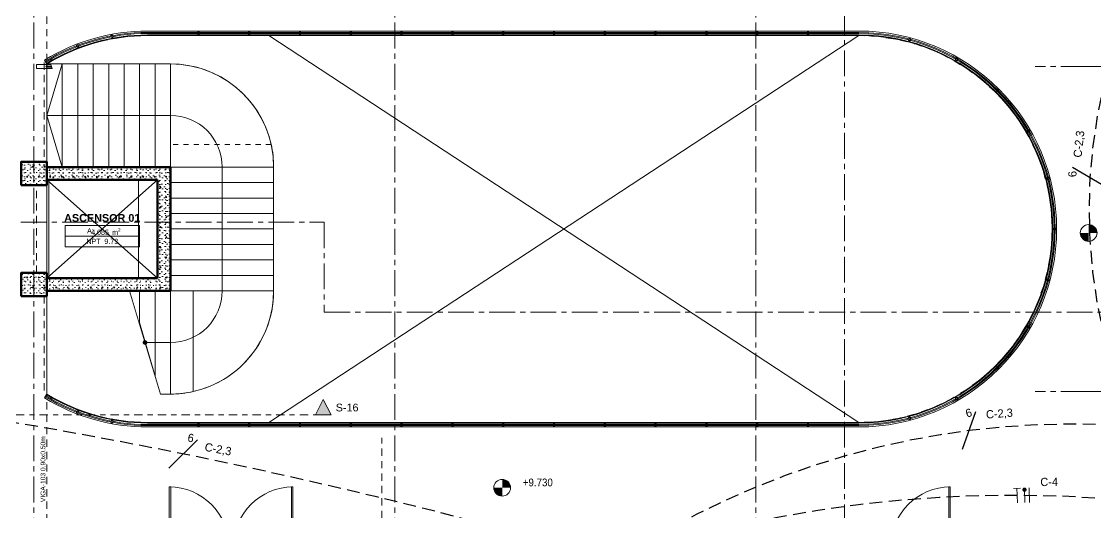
# Model space of a CAD drawing. Header units: inches. Extents: x -19 to 5698, y -728 to 92.
# Drawn here: x 208.08 to 228.91, y 18.05 to 27.57 of the extents above; entities that cross this region are included whole.
import ezdxf

# ---------------------------------------------------------------- set-up
doc = ezdxf.new("R2010")
doc.units = ezdxf.units.IN
doc.header["$MEASUREMENT"] = 0
doc.set_wipeout_variables(frame=1)
for name, pattern in [('CONTINUA', [0]), ('HIDDEN', [0.375, 0.25, -0.125]), ('Hidden Line', [0.195611, 0.141111, -0.0545]), ('Línea Oculta', [0.195611, 0.141111, -0.0545]), ('Punto & Raya', [0.65, 0.5, -0.075, 0, -0.075]), ('Punto & Rayas', [0.335139, 0.15875, -0.088194, 0, -0.088194]), ('Raya Pequeña', [0.141111, 0.070556, -0.070556]), ('Rayas', [0.282222, 0.141111, -0.141111]), ('RAYITAS', [0.375, 0.25, -0.125]), ('Wipeout_Contour', [1, 0, -1])]:
    doc.linetypes.add(name, pattern=pattern)
doc.layers.get('0').update_dxf_attribs({"color": 61})
for name, color, linetype, lineweight in [('00 conduct tomacorr', 120, 'HIDDEN', 30), ('00 IE CKTO ILUMINACION', 3, 'Continuous', 50), ('T-TECHO-E', 150, 'Continuous', 20), ('TOMACORRIENTE', 22, 'RAYITAS', 9)]:
    doc.layers.add(name, color=color, linetype=linetype, lineweight=lineweight)
for name, color, linetype in [('02 _ ARQ _ ALB _ Ejes Generales', 251, 'Continuous'), ('02 _ ARQ _ ALB _ Muros Interiores', 7, 'Continuous'), ('02 _ ARQ _ ZON _ Espacio.3D', 7, 'Continuous'), ('08 _ STR _ EXT _ 06 Columnas', 7, 'Continuous'), ('08 _ STR _ EXT _ 07 Losa Aligerada', 7, 'Continuous'), ('08 _ STR _ EXT _ 09 Vigas', 251, 'Continuous'), ('08 _ STR _ EXT _ 11 Escaleras', 7, 'Continuous'), ('08 _ STR _ EXT _ 12 Ascensor', 7, 'Continuous'), ('Dibujo 2D - General', 7, 'Continuous'), ('IE-ALUM', 4, 'Continuous'), ('Interior - CIELO RASSO', 7, 'Continuous'), ('Interior - Escaleras & Barandillas', 7, 'Continuous'), ('Interior - Mobiliario', 7, 'Continuous'), ('Marcador - Secciones', 7, 'Continuous'), ('Notas - Etiquetas', 7, 'Continuous')]:
    doc.layers.add(name, color=color, linetype=linetype)
doc.styles.add('Estilo_Generado_3', font='arial.ttf')
doc.styles.add('Estilo_Generado_4', font='swisse.ttf')
doc.styles.add('Estilo_Generado_8', font='arialbd.ttf')
doc.styles.add('Estilo_Generado_9', font='ARIALN.TTF')
pattern_1 = [(0, (185.00004, 1e-08), (0, 0.3897114), [0.024375, -0.200625]), (0, (185.11254, 0.19486), (0, 0.3897114), [0.024375, -0.200625]), (60, (185.00004, 1e-08), (-0.3375, 0.1948557), [0.024375, -0.200625]), (60, (185.22504, 1e-08), (-0.3375, 0.1948557), [0.024375, -0.200625]), (120, (185.0244, 1e-08), (0.3375, 0.1948557), [0.024375, -0.200625]), (120, (185.2494, 1e-08), (0.3375, 0.1948557), [0.024375, -0.200625]), (0, (185.00004, 0.0375), (0, 0.075), [0, -0.075, 0, -0.1125]), (45, (185.03754, 0.0375), (-0.05303301, 0.05303301), [0, -0.05625, 0, -0.09375])]

# ---------------------------------------------------------------- blocks, each defined once
blk = doc.blocks.new('a')
at = {"layer": 'TOMACORRIENTE', "ltscale": 0.05}
h = blk.add_hatch(color=4, dxfattribs=at)
edge = h.paths.add_edge_path()
edge.add_arc((0, 0.075), 0.0211, 0, 360)
at = {"layer": 'TOMACORRIENTE', "color": 4}
for p, q in [((-0.146, 0.096), (-0.051, 0.096)), ((-0.099, 0.096), (-0.099, -0.097)), ((0, 0.096), (0, -0.096)), ((0.062, -0.096), (0.062, 0.096))]:
    blk.add_line(p, q, dxfattribs=at)
blk.add_circle((0, 0.075), 0.0211, dxfattribs=at)
blk = doc.blocks.new('CABLE 3FACE')
at = {"layer": 'T-TECHO-E', "rotation": 59.94170052614085}
blk.add_blockref('a', (0, 0), dxfattribs=at)

msp = doc.modelspace()

# ---------------------------------------------------------------- hatches: boundary and pattern name
at = {"linetype": 'Continuous', "lineweight": 13}
for points in [[(228.778, 23.473), (228.9405, 23.473), (228.9281, 23.5352), (228.8929, 23.5879), (228.8402, 23.6231), (228.778, 23.6355)], [(228.778, 23.473), (228.6155, 23.473), (228.6279, 23.4108), (228.6631, 23.3581), (228.7158, 23.3229), (228.778, 23.3105)], [(217.4026, 18.5342), (217.5651, 18.5342), (217.5528, 18.5963), (217.5175, 18.6491), (217.4648, 18.6843), (217.4026, 18.6967)], [(217.4026, 18.5342), (217.2401, 18.5342), (217.2525, 18.472), (217.2877, 18.4193), (217.3404, 18.384), (217.4026, 18.3717)]]:
    msp.add_hatch(color=7, dxfattribs=at).paths.add_polyline_path(points)
at = {"layer": '08 _ STR _ EXT _ 06 Columnas', "linetype": 'Continuous', "lineweight": 9}
h = msp.add_hatch(dxfattribs=at)
h.set_pattern_fill('HORMIGÓN_EN_MASA_0002', style=0, pattern_type=2)
h.set_pattern_definition(pattern_1)
h.paths.add_polyline_path([(208.07, 22.25), (208.57, 22.25), (208.57, 22.7), (208.07, 22.7)])
at = {"layer": 'Marcador - Secciones', "linetype": 'Continuous', "lineweight": 20}
msp.add_hatch(color=152, dxfattribs=at).paths.add_polyline_path([(214.0833, 19.9456), (213.9333, 20.2456), (213.7833, 19.9456)])

# ---------------------------------------------------------------- linework, layer by layer
at = {"color": 7, "linetype": 'Continuous', "lineweight": 13}
for centre in [(228.778, 23.473), (217.4026, 18.5342)]:
    msp.add_circle(centre, 0.1625, dxfattribs=at)
at = {"layer": '00 conduct tomacorr'}
for centre, radius, start, end in [((239.2265, 23.9151, -0.0002), 10.4427, 149.36665, 203.65809), ((190.7661, -81.8041), 103.0428, 74.311515, 82.657289), ((228.4775, 3.6547, 0.0001), 16.1135, 85.7865, 121.45731), ((227.3117, -6.1009, -0.0006), 24.4885, 76.64059, 106.32724)]:
    msp.add_arc(centre, radius, start, end, dxfattribs=at)
at = {"layer": '02 _ ARQ _ ALB _ Ejes Generales', "color": 251, "linetype": 'Punto & Raya', "lineweight": 13, "true_color": 0x636466}
for p, q in [((208.32, 3.05), (208.32, 44.9)), ((215.32, 3.05), (215.32, 44.9)), ((222.32, 3.05), (222.32, 44.9)), ((228.7385, 26.7), (227.7385, 26.7)), ((228.7385, 26.7), (234.7385, 26.7)), ((228.7385, 20.4), (227.7385, 20.4)), ((228.7385, 20.4), (234.7385, 20.4))]:
    msp.add_line(p, q, dxfattribs=at)
at = {"layer": '02 _ ARQ _ ALB _ Muros Interiores', "color": 165, "linetype": 'Continuous', "lineweight": 15}
for p, q in [((210.945, 18.55), (210.945, 17.4)), ((210.975, 18.55), (210.945, 18.55)), ((210.975, 17.4), (210.975, 18.55)), ((213.315, 17.4), (213.315, 18.55)), ((213.315, 18.55), (213.345, 18.55)), ((213.345, 18.55), (213.345, 17.4)), ((226.0648, 17.4), (226.0648, 18.55)), ((226.0648, 18.55), (226.0948, 18.55)), ((226.0948, 18.55), (226.0948, 17.4))]:
    msp.add_line(p, q, dxfattribs=at)
for centre, start, end in [((210.945, 17.4), 0, 90), ((213.345, 17.4), 90, 180), ((226.0948, 17.4), 90, 180)]:
    msp.add_arc(centre, 1.15, start, end, dxfattribs=at)
at = {"layer": '02 _ ARQ _ ZON _ Espacio.3D', "color": 251, "linetype": 'Continuous', "lineweight": 13}
for p, q in [((210.3671, 23.6174), (208.923, 23.6174)), ((208.923, 23.6174), (208.923, 23.2057)), ((208.923, 23.6174), (210.3671, 23.6174)), ((208.923, 23.4116), (208.923, 23.6174)), ((210.3671, 23.2057), (210.3671, 23.6174)), ((210.3671, 23.6174), (210.3671, 23.4116)), ((210.3671, 23.4116), (208.923, 23.4116)), ((208.923, 23.4116), (210.3671, 23.4116)), ((208.923, 23.2057), (208.923, 23.4116)), ((210.3671, 23.4116), (210.3671, 23.2057)), ((208.923, 23.2057), (210.3671, 23.2057)), ((210.3671, 23.2057), (208.923, 23.2057))]:
    msp.add_line(p, q, dxfattribs=at)
at = {"layer": '02 _ ARQ _ ZON _ Espacio.3D', "color": 254, "linetype": 'Continuous', "lineweight": 0, "flags": 128}
msp.add_lwpolyline([(208.07, 22.25), (208.07, 22.7), (208.57, 22.7), (208.57, 24.4), (208.07, 24.4), (208.07, 24.85), (208.57, 24.85), (208.57, 26.75, -0.1379756), (210.5252, 27.3), (224.32, 27.3, -1), (224.32, 19.8), (210.5252, 19.8, -0.1379805), (208.57, 20.35), (208.57, 22.25)], format="xyb", close=True, dxfattribs=at)
at = {"layer": '02 _ ARQ _ ZON _ Espacio.3D', "color": 255, "linetype": 'Continuous', "lineweight": 0, "flags": 128}
msp.add_lwpolyline([(208.57, 22.6), (210.72, 22.6), (210.72, 24.5), (208.57, 24.5)], close=True, dxfattribs=at)
at = {"layer": '08 _ STR _ EXT _ 06 Columnas', "color": 7, "linetype": 'Continuous', "lineweight": 80, "flags": 128}
msp.add_lwpolyline([(208.07, 22.25), (208.57, 22.25), (208.57, 22.7), (208.07, 22.7)], close=True, dxfattribs=at)
at = {"layer": '08 _ STR _ EXT _ 09 Vigas', "color": 251, "linetype": 'Hidden Line', "lineweight": 13, "true_color": 0x636466}
for p, q in [((208.37, 22.7), (208.37, 24.4)), ((208.57, 24.4), (208.37, 24.4)), ((208.57, 22.7), (208.57, 24.4)), ((208.57, 22.7), (208.37, 22.7))]:
    msp.add_line(p, q, dxfattribs=at)
at = {"layer": '08 _ STR _ EXT _ 11 Escaleras', "color": 161, "linetype": 'Continuous', "lineweight": 13}
for p, q in [((210.97, 26.75), (210.97, 25.1913)), ((210.97, 22.35), (210.1744, 22.35)), ((210.97, 20.3496), (210.97, 22.35)), ((211.4114, 22.35), (210.97, 22.35)), ((211.4114, 20.3989), (211.4114, 22.35)), ((210.7744, 20.35), (210.9281, 20.35))]:
    msp.add_line(p, q, dxfattribs=at)
at = {"layer": '08 _ STR _ EXT _ 11 Escaleras', "color": 161, "linetype": 'Raya Pequeña', "lineweight": 13}
msp.add_line((212.9207, 25.1913), (210.97, 25.1913), dxfattribs=at)
at = {"layer": '08 _ STR _ EXT _ 11 Escaleras', "color": 167, "linetype": 'Continuous', "lineweight": 18}
msp.add_line((210.7744, 20.35), (210.9281, 20.35), dxfattribs=at)
at = {"layer": '08 _ STR _ EXT _ 11 Escaleras', "color": 161, "linetype": 'Continuous', "lineweight": 13}
for centre, start, end in [((210.97, 24.75), 12.74835, 90), ((210.97, 22.3496), 282.74835, 0.01258), ((210.97, 22.3496), 268.79943, 270), ((210.97, 22.3496), 270, 282.74835)]:
    msp.add_arc(centre, 2, start, end, dxfattribs=at)
at = {"layer": '08 _ STR _ EXT _ 11 Escaleras', "color": 167, "linetype": 'Continuous', "lineweight": 18}
msp.add_arc((210.97, 22.3496), 2, 268.79943, 270, dxfattribs=at)
at = {"layer": '08 _ STR _ EXT _ 12 Ascensor', "color": 7, "linetype": 'Continuous', "lineweight": 80, "flags": 128}
for points in [[(208.57, 24.5), (210.72, 24.5)], [(210.72, 24.5), (210.72, 22.6)], [(210.72, 22.6), (208.57, 22.6)], [(208.57, 22.35), (208.57, 22.6)]]:
    msp.add_lwpolyline(points, dxfattribs=at)
at = {"layer": 'Dibujo 2D - General', "color": 250, "linetype": 'Continuous', "lineweight": 9}
for p, q in [((208.57, 22.6), (210.72, 24.5)), ((210.72, 22.6), (208.57, 24.5))]:
    msp.add_line(p, q, dxfattribs=at)
at = {"layer": 'Dibujo 2D - General', "color": 7, "linetype": 'Hidden Line', "lineweight": 13}
msp.add_line((215.07, 16.5), (215.07, 19.5004), dxfattribs=at)
at = {"layer": 'IE-ALUM'}
for p, q in [((228.4668, 24.7485, -0.0002), (229.1395, 24.3523, -0.0002)), ((226.5845, 20.0081, 0.0001), (226.3216, 19.273, 0.0001)), ((211.4922, 19.4631), (210.9381, 18.9131))]:
    msp.add_line(p, q, dxfattribs=at)
at = {"layer": 'Interior - CIELO RASSO', "color": 251, "linetype": 'Línea Oculta', "lineweight": 13, "flags": 128}
for points in [[(208.52, 22.25), (208.52, 20.3221)], [(208.57, 20.35), (208.57, 22.25)]]:
    msp.add_lwpolyline(points, dxfattribs=at)
at = {"layer": 'Interior - Escaleras & Barandillas', "color": 161, "linetype": 'Continuous', "lineweight": 13}
for p, q in [((224.32, 27.3875), (210.5252, 27.3875)), ((224.32, 27.3598), (210.5252, 27.3598)), ((224.32, 27.3598), (210.5252, 27.3598)), ((224.32, 27.3598), (210.5252, 27.3598)), ((224.32, 27.3598), (210.5252, 27.3598)), ((224.32, 27.3598), (210.5252, 27.3598)), ((224.32, 27.3598), (210.5252, 27.3598)), ((210.5252, 27.3403), (224.32, 27.3403)), ((210.5252, 27.3403), (224.32, 27.3403)), ((210.5252, 27.3403), (224.32, 27.3403)), ((210.5252, 27.3403), (224.32, 27.3403)), ((210.5252, 27.3403), (224.32, 27.3403)), ((210.5252, 27.3403), (224.32, 27.3403)), ((210.5252, 27.3125), (224.32, 27.3125)), ((208.37, 26.7375), (208.37, 26.6625)), ((208.5635, 20.3393), (208.5244, 20.2754)), ((208.549, 20.3157), (208.5389, 20.299)), ((208.549, 20.3157), (208.5389, 20.299)), ((208.549, 20.3157), (208.5389, 20.299)), ((208.549, 20.3157), (208.5389, 20.299)), ((208.549, 20.3157), (208.5389, 20.299)), ((208.549, 20.3157), (208.5389, 20.299)), ((224.32, 19.7875), (210.5252, 19.7875)), ((224.32, 19.7598), (210.5252, 19.7598)), ((224.32, 19.7598), (210.5252, 19.7598)), ((224.32, 19.7598), (210.5252, 19.7598)), ((224.32, 19.7598), (210.5252, 19.7598)), ((224.32, 19.7598), (210.5252, 19.7598)), ((224.32, 19.7598), (210.5252, 19.7598)), ((210.5252, 19.7403), (224.32, 19.7403)), ((210.5252, 19.7403), (224.32, 19.7403)), ((210.5252, 19.7403), (224.32, 19.7403)), ((210.5252, 19.7403), (224.32, 19.7403)), ((210.5252, 19.7403), (224.32, 19.7403)), ((210.5252, 19.7403), (224.32, 19.7403)), ((210.5252, 19.7125), (224.32, 19.7125))]:
    msp.add_line(p, q, dxfattribs=at)
at = {"layer": 'Interior - Escaleras & Barandillas', "color": 161, "linetype": 'Continuous', "lineweight": 13, "flags": 128}
for points in [[(209.8389, 27.2621, 1), (209.8298, 27.3113, 1)], [(211.5105, 27.325, 1), (211.5105, 27.375, 1)], [(212.4958, 27.325, 1), (212.4958, 27.375, 1)], [(213.4812, 27.325, 1), (213.4812, 27.375, 1)], [(214.4665, 27.325, 1), (214.4665, 27.375, 1)], [(215.4519, 27.325, 1), (215.4519, 27.375, 1)], [(216.4372, 27.325, 1), (216.4372, 27.375, 1)], [(217.4226, 27.325, 1), (217.4226, 27.375, 1)], [(218.4079, 27.325, 1), (218.4079, 27.375, 1)], [(219.3933, 27.325, 1), (219.3933, 27.375, 1)], [(220.3786, 27.325, 1), (220.3786, 27.375, 1)], [(221.364, 27.325, 1), (221.364, 27.375, 1)], [(222.3493, 27.325, 1), (222.3493, 27.375, 1)], [(223.3347, 27.325, 1), (223.3347, 27.375, 1)], [(209.1754, 27.0755, 1), (209.1575, 27.1222, 1)], [(225.2971, 27.1964, 1), (225.31, 27.2447, 1)], [(226.2075, 26.8192, 1), (226.2325, 26.8625, 1)], [(226.9893, 26.2193, 1), (227.0247, 26.2547, 1)], [(227.5893, 25.4375, 1), (227.6326, 25.4625, 1)], [(227.9664, 24.527, 1), (228.0147, 24.54, 1)], [(228.095, 23.55, 1), (228.145, 23.55, 1)], [(227.9664, 22.573, 1), (228.0147, 22.56, 1)], [(227.5893, 21.6625, 1), (227.6326, 21.6375, 1)], [(226.9893, 20.8807, 1), (227.0247, 20.8453, 1)], [(226.2075, 20.2808, 1), (226.2325, 20.2375, 1)], [(209.1754, 20.0245, 1), (209.1575, 19.9779, 1)], [(209.8388, 19.8379, 1), (209.8298, 19.7887, 1)], [(225.2971, 19.9036, 1), (225.31, 19.8553, 1)], [(211.5105, 19.775, 1), (211.5105, 19.725, 1)], [(212.4958, 19.775, 1), (212.4958, 19.725, 1)], [(213.4812, 19.775, 1), (213.4812, 19.725, 1)], [(214.4665, 19.775, 1), (214.4665, 19.725, 1)], [(215.4519, 19.775, 1), (215.4519, 19.725, 1)], [(216.4372, 19.775, 1), (216.4372, 19.725, 1)], [(217.4226, 19.775, 1), (217.4226, 19.725, 1)], [(218.4079, 19.775, 1), (218.4079, 19.725, 1)], [(219.3933, 19.775, 1), (219.3933, 19.725, 1)], [(220.3786, 19.775, 1), (220.3786, 19.725, 1)], [(221.364, 19.775, 1), (221.364, 19.725, 1)], [(222.3493, 19.775, 1), (222.3493, 19.725, 1)], [(223.3347, 19.775, 1), (223.3347, 19.725, 1)]]:
    msp.add_lwpolyline(points, format="xyb", close=True, dxfattribs=at)
at = {"layer": 'Interior - Escaleras & Barandillas', "color": 161, "linetype": 'Continuous', "lineweight": 13}
for centre, radius, start, end in [((224.32, 23.55), 3.8375, 270, 90), ((224.32, 23.55), 3.8098, 270, 90), ((224.32, 23.55), 3.8098, 270, 90), ((224.32, 23.55), 3.8098, 270, 90), ((224.32, 23.55), 3.8098, 270, 90), ((224.32, 23.55), 3.8098, 270, 90), ((224.32, 23.55), 3.8098, 270, 90), ((224.32, 23.55), 3.7903, 270, 90), ((224.32, 23.55), 3.7903, 270, 90), ((224.32, 23.55), 3.7903, 270, 90), ((224.32, 23.55), 3.7903, 270, 90), ((224.32, 23.55), 3.7903, 270, 90), ((224.32, 23.55), 3.7903, 270, 90), ((224.32, 23.55), 3.7625, 270, 90), ((210.5252, 23.55), 3.8375, 238.57562, 270), ((210.5252, 23.55), 3.8098, 238.57562, 270), ((210.5252, 23.55), 3.8098, 238.57562, 270), ((210.5252, 23.55), 3.8098, 238.57562, 270), ((210.5252, 23.55), 3.8098, 238.57562, 270), ((210.5252, 23.55), 3.8098, 238.57562, 270), ((210.5252, 23.55), 3.8098, 238.57562, 270), ((210.5252, 23.55), 3.7903, 238.57562, 270), ((210.5252, 23.55), 3.7903, 238.57562, 270), ((210.5252, 23.55), 3.7903, 238.57562, 270), ((210.5252, 23.55), 3.7903, 238.57562, 270), ((210.5252, 23.55), 3.7903, 238.57562, 270), ((210.5252, 23.55), 3.7903, 238.57562, 270), ((210.5252, 23.55), 3.7625, 238.57562, 270)]:
    msp.add_arc(centre, radius, start, end, dxfattribs=at)
at = {"layer": 'Interior - Mobiliario', "color": 162, "linetype": 'Continuous', "lineweight": 20, "flags": 128}
msp.add_lwpolyline([(208.61, 24.499), (208.61, 22.601), (210.35, 22.601), (210.35, 24.499)], close=True, dxfattribs=at)
at = {"layer": 'Marcador - Secciones', "color": 251, "linetype": 'Punto & Raya', "lineweight": 13, "true_color": 0x636466}
for p, q in [((224.0425, 46.2111), (224.0425, 0.8878)), ((213.9526, 23.6815), (213.9526, 21.9367)), ((213.9526, 21.9367), (241.7072, 21.9367))]:
    msp.add_line(p, q, dxfattribs=at)
at = {"layer": 'Marcador - Secciones', "color": 251, "linetype": 'Punto & Rayas', "lineweight": 13, "true_color": 0x636466}
msp.add_line((207.5136, 19.9456), (213.7833, 19.9456), dxfattribs=at)
at = {"layer": 'Marcador - Secciones', "color": 152, "linetype": 'Continuous', "lineweight": 20, "flags": 128}
msp.add_lwpolyline([(214.0833, 19.9456), (213.7833, 19.9456), (213.9333, 20.2456)], close=True, dxfattribs=at)

# ---------------------------------------------------------------- block references
at = {"layer": '00 conduct tomacorr', "xscale": 1.472561226728431, "yscale": 1.472561226728431, "zscale": 1.472561226728431, "rotation": 301.6584155103574}
msp.add_blockref('CABLE 3FACE', (227.5369, 18.3865, -0.0006), dxfattribs=at)

# ---------------------------------------------------------------- texts
at = {"color": 7, "lineweight": 13, "insert": (217.8026, 18.56), "char_height": 0.15, "attachment_point": 7, "style": 'Estilo_Generado_4'}
msp.add_mtext('\\A1;{\\W0.900000x;\\pql;\\fSwis721 Ex BT|b0|i0|c0|p34;+9.730}', dxfattribs=at)
at = {"layer": '00 IE CKTO ILUMINACION', "color": 4, "linetype": 'CONTINUA', "lineweight": 15}
for s, rotation, p in [('C-2,3', 83.65374, (228.6385, 24.9281, -0.0002)), ('C-2,3', 4.47598, (226.7931, 19.8732, 0.0001)), ('C-2,3', 349.51341, (211.6223, 19.2515, 0)), ('C-4', 0.44085, (227.841, 18.566))]:
    msp.add_text(s, height=0.15962, rotation=rotation, dxfattribs=at).set_placement(p)
at = {"layer": '00 IE CKTO ILUMINACION', "color": 30, "linetype": 'CONTINUA', "lineweight": 15, "true_color": 0xf26722}
for rotation, p in [(94.42806, (228.5474, 24.5612, 10395.441)), (15.25029, (226.4157, 19.8937, 10395.4413)), (349.71672, (211.2905, 19.4327, 10395.4412))]:
    msp.add_text('6', height=0.1596, rotation=rotation, dxfattribs=at).set_placement(p)
at = {"layer": '02 _ ARQ _ ZON _ Espacio.3D', "color": 251, "lineweight": 25, "attachment_point": 2}
for s, insert, char_height, style in [('\\A1;{\\pqc;\\pt0;\\fArial|b1|i0|c0|p34;ASCENSOR 01}', (209.645, 23.8395), 0.15, 'Estilo_Generado_8'), ('\\A1;{\\pqc;\\pt0;\\fArial Narrow|b0|i0|c0|p34;A: }', (209.4159, 23.5656), 0.1, 'Estilo_Generado_9'), ('\\A1;{\\pqc;\\pt0,0.3;\\fArial Narrow|b0|i0|c0|p34;4.085\\fArial Narrow|b0|i0|c0|p34;\\A1{\\H.66x;\\S^  ;}\\fArial Narrow|b0|i0|c0|p34; m\\fArial Narrow|b0|i0|c0|p34;\\A1{\\H.66x;\\S2^  ;}}', (209.7156, 23.566), 0.1, 'Estilo_Generado_9'), ('\\A1;{\\pqc;\\pt0;\\fArial Narrow|b0|i0|c0|p34;NPT  9.73}', (209.645, 23.3601), 0.1, 'Estilo_Generado_9')]:
    msp.add_mtext(s, dxfattribs=dict(at, insert=insert, char_height=char_height, style=style))
at = {"layer": 'Marcador - Secciones', "color": 152, "lineweight": 20, "insert": (214.1733, 20.0117), "char_height": 0.15, "attachment_point": 7, "style": 'Estilo_Generado_3'}
msp.add_mtext('\\A1;{\\pql;\\pt0;\\fArial|b0|i0|c0|p34;S-16}', dxfattribs=at)
at = {"layer": 'Notas - Etiquetas', "color": 171, "linetype": 'Continuous', "lineweight": 13, "insert": (208.5435, 18.2545), "char_height": 0.0925, "attachment_point": 7, "rotation": 90, "style": 'Estilo_Generado_4'}
msp.add_mtext('\\A1;{\\pql;\\fSwis721 Ex BT|b0|i0|c0|p34;VIGA-103\\fSwis721 Ex BT|b0|i0|c0|p34; \\fSwis721 Ex BT|b0|i0|c0|p34;0.90\\fSwis721 Ex BT|b0|i0|c0|p34;x\\fSwis721 Ex BT|b0|i0|c0|p34;0.50\\fSwis721 Ex BT|b0|i0|c0|p34;m}', dxfattribs=at)

# ---------------------------------------------------------------- next in the draw order: wipeouts: each hides what was drawn before it
at = {"color": 254, "linetype": 'Wipeout_Contour', "lineweight": 0, "ltscale": 6541.032479}
msp.add_wipeout([(212.97, 24.75), (210.97, 24.75), (210.97, 22.35), (212.97, 22.35)], dxfattribs=at).dxf.layer = '08 _ STR _ EXT _ 11 Escaleras'
at = {"color": 254, "linetype": 'Wipeout_Contour', "lineweight": 0, "ltscale": 4900.225305}
msp.add_wipeout([(210.37, 22.35), (210.1744, 22.35), (210.37, 21.698)], dxfattribs=at).dxf.layer = '08 _ STR _ EXT _ 11 Escaleras'

# ---------------------------------------------------------------- next in the draw order: linework, layer by layer
at = {"layer": '08 _ STR _ EXT _ 11 Escaleras', "color": 161, "linetype": 'Continuous', "lineweight": 13}
for p, q in [((210.97, 25.1913), (210.97, 24.75)), ((210.97, 24.75), (210.97, 22.35)), ((212.97, 22.35), (212.97, 24.75)), ((210.97, 22.35), (210.97, 20.3496))]:
    msp.add_line(p, q, dxfattribs=at)
at = {"layer": '08 _ STR _ EXT _ 11 Escaleras', "color": 167, "linetype": 'Continuous', "lineweight": 18}
for p, q in [((210.37, 22.35), (210.1744, 22.35)), ((210.37, 21.698), (210.37, 22.35)), ((210.97, 20.3496), (210.97, 22.35)), ((212.97, 22.35), (210.97, 22.35)), ((210.97, 22.35), (210.97, 20.3496))]:
    msp.add_line(p, q, dxfattribs=at)
at = {"layer": '08 _ STR _ EXT _ 11 Escaleras', "color": 161, "linetype": 'Raya Pequeña', "lineweight": 13}
msp.add_line((210.97, 22.4913), (212.97, 22.4913), dxfattribs=at)
at = {"layer": '08 _ STR _ EXT _ 11 Escaleras', "color": 161, "linetype": 'Continuous', "lineweight": 13}
msp.add_arc((210.97, 24.75), 2, 0, 12.74835, dxfattribs=at)
at = {"layer": '08 _ STR _ EXT _ 11 Escaleras', "color": 167, "linetype": 'Continuous', "lineweight": 18}
msp.add_arc((210.97, 22.3496), 2, 270, 0.01258, dxfattribs=at)

# ---------------------------------------------------------------- next in the draw order: wipeouts: each hides what was drawn before it
at = {"color": 254, "linetype": 'Wipeout_Contour', "lineweight": 0, "ltscale": 6532.365682}
msp.add_wipeout([(208.57, 24.75), (210.97, 24.75), (210.97, 26.75), (208.57, 26.75)], dxfattribs=at).dxf.layer = '08 _ STR _ EXT _ 11 Escaleras'
at = {"color": 254, "linetype": 'Wipeout_Contour', "lineweight": 0, "ltscale": 6535.141269}
msp.add_wipeout([(210.37, 22.35), (210.37, 21.698), (210.67, 20.698), (210.67, 22.35)], dxfattribs=at).dxf.layer = '08 _ STR _ EXT _ 11 Escaleras'

# ---------------------------------------------------------------- next in the draw order: hatches: boundary and pattern name
at = {"layer": '08 _ STR _ EXT _ 11 Escaleras', "linetype": 'Continuous', "lineweight": 13}
msp.add_hatch(color=161, dxfattribs=at).paths.add_polyline_path([(210.4744, 21.3125, 1), (210.4744, 21.3875, 1)])
at = {"layer": '08 _ STR _ EXT _ 12 Ascensor', "linetype": 'Continuous', "lineweight": 9}
h = msp.add_hatch(dxfattribs=at)
h.set_pattern_fill('HORMIGÓN_EN_MASA_0002', color=250, style=0, pattern_type=2)
h.set_pattern_definition(pattern_1)
h.paths.add_polyline_path([(210.72, 22.6), (208.57, 22.6), (208.57, 22.35), (210.72, 22.35)])

# ---------------------------------------------------------------- next in the draw order: linework, layer by layer
at = {"layer": '08 _ STR _ EXT _ 11 Escaleras', "color": 161, "linetype": 'Continuous', "lineweight": 13}
for p, q in [((208.57, 26.75), (208.57, 24.75)), ((210.97, 26.75), (208.57, 26.75)), ((208.57, 24.75), (210.97, 24.75)), ((210.97, 24.75), (212.97, 24.75))]:
    msp.add_line(p, q, dxfattribs=at)
at = {"layer": '08 _ STR _ EXT _ 11 Escaleras', "color": 161, "linetype": 'Raya Pequeña', "lineweight": 13}
msp.add_line((210.8287, 24.75), (210.8287, 26.75), dxfattribs=at)
at = {"layer": '08 _ STR _ EXT _ 11 Escaleras', "color": 167, "linetype": 'Continuous', "lineweight": 18}
for p, q in [((210.1744, 22.35), (210.7744, 20.35)), ((210.37, 22.35), (210.37, 21.698)), ((210.67, 22.35), (210.37, 22.35)), ((210.67, 20.698), (210.67, 22.35)), ((210.67, 22.35), (210.67, 20.698)), ((210.97, 22.35), (210.67, 22.35)), ((210.4744, 21.35), (210.97, 21.35))]:
    msp.add_line(p, q, dxfattribs=at)
at = {"layer": '08 _ STR _ EXT _ 11 Escaleras', "color": 167, "linetype": 'Continuous', "lineweight": 18, "flags": 128}
msp.add_lwpolyline([(210.4744, 21.3125, 1), (210.4744, 21.3875, 1)], format="xyb", close=True, dxfattribs=at)

# ---------------------------------------------------------------- next in the draw order: wipeouts: each hides what was drawn before it
at = {"color": 254, "linetype": 'Wipeout_Contour', "lineweight": 0, "ltscale": 6540.971627}
msp.add_wipeout([(210.97, 22.35), (212.97, 22.35), (212.97, 22.65), (210.97, 22.65)], dxfattribs=at).dxf.layer = '08 _ STR _ EXT _ 11 Escaleras'

# ---------------------------------------------------------------- next in the draw order: linework, layer by layer
at = {"layer": '08 _ STR _ EXT _ 11 Escaleras', "color": 167, "linetype": 'Continuous', "lineweight": 18}
for p, q in [((210.97, 22.65), (210.97, 22.35)), ((212.97, 22.65), (210.97, 22.65)), ((212.97, 22.35), (212.97, 22.65)), ((210.97, 22.35), (212.97, 22.35))]:
    msp.add_line(p, q, dxfattribs=at)
msp.add_arc((210.97, 22.35), 1, 270, 0, dxfattribs=at)
at = {"layer": '08 _ STR _ EXT _ 12 Ascensor', "color": 7, "linetype": 'Continuous', "lineweight": 80, "flags": 128}
msp.add_lwpolyline([(208.57, 22.35), (210.97, 22.35)], dxfattribs=at)

# ---------------------------------------------------------------- next in the draw order: wipeouts: each hides what was drawn before it
at = {"color": 254, "linetype": 'Wipeout_Contour', "lineweight": 0, "ltscale": 6540.988248}
msp.add_wipeout([(212.97, 22.95), (210.97, 22.95), (210.97, 22.65), (212.97, 22.65)], dxfattribs=at).dxf.layer = '08 _ STR _ EXT _ 11 Escaleras'

# ---------------------------------------------------------------- next in the draw order: hatches: boundary and pattern name
at = {"layer": '08 _ STR _ EXT _ 12 Ascensor', "linetype": 'Continuous', "lineweight": 9}
h = msp.add_hatch(dxfattribs=at)
h.set_pattern_fill('HORMIGÓN_EN_MASA_0002', color=250, style=0, pattern_type=2)
h.set_pattern_definition(pattern_1)
h.paths.add_polyline_path([(210.72, 22.6), (210.97, 22.35), (210.97, 22.6)])
h = msp.add_hatch(dxfattribs=at)
h.set_pattern_fill('HORMIGÓN_EN_MASA_0002', color=250, style=0, pattern_type=2)
h.set_pattern_definition(pattern_1)
h.paths.add_polyline_path([(210.72, 22.35), (210.97, 22.35), (210.72, 22.6)])

# ---------------------------------------------------------------- next in the draw order: linework, layer by layer
at = {"layer": '08 _ STR _ EXT _ 11 Escaleras', "color": 167, "linetype": 'Continuous', "lineweight": 18}
for p, q in [((212.97, 22.95), (210.97, 22.95)), ((210.97, 22.95), (210.97, 22.65)), ((212.97, 22.65), (212.97, 22.95)), ((210.97, 22.65), (212.97, 22.65))]:
    msp.add_line(p, q, dxfattribs=at)
at = {"layer": '08 _ STR _ EXT _ 12 Ascensor', "color": 7, "linetype": 'Continuous', "lineweight": 80, "flags": 128}
msp.add_lwpolyline([(210.97, 22.35), (210.97, 22.6)], dxfattribs=at)

# ---------------------------------------------------------------- next in the draw order: wipeouts: each hides what was drawn before it
at = {"color": 254, "linetype": 'Wipeout_Contour', "lineweight": 0, "ltscale": 6541.005089}
msp.add_wipeout([(212.97, 23.25), (210.97, 23.25), (210.97, 22.95), (212.97, 22.95)], dxfattribs=at).dxf.layer = '08 _ STR _ EXT _ 11 Escaleras'

# ---------------------------------------------------------------- next in the draw order: linework, layer by layer
at = {"layer": '08 _ STR _ EXT _ 11 Escaleras', "color": 167, "linetype": 'Continuous', "lineweight": 18}
for p, q in [((212.97, 23.25), (210.97, 23.25)), ((210.97, 23.25), (210.97, 22.95)), ((212.97, 22.95), (212.97, 23.25)), ((210.97, 22.95), (212.97, 22.95))]:
    msp.add_line(p, q, dxfattribs=at)

# ---------------------------------------------------------------- next in the draw order: wipeouts: each hides what was drawn before it
at = {"color": 254, "linetype": 'Wipeout_Contour', "lineweight": 0, "ltscale": 6541.02215}
msp.add_wipeout([(212.97, 23.55), (210.97, 23.55), (210.97, 23.25), (212.97, 23.25)], dxfattribs=at).dxf.layer = '08 _ STR _ EXT _ 11 Escaleras'

# ---------------------------------------------------------------- next in the draw order: linework, layer by layer
at = {"layer": '08 _ STR _ EXT _ 11 Escaleras', "color": 167, "linetype": 'Continuous', "lineweight": 18}
for p, q in [((212.97, 23.55), (210.97, 23.55)), ((210.97, 23.55), (210.97, 23.25)), ((212.97, 23.25), (212.97, 23.55)), ((210.97, 23.25), (212.97, 23.25))]:
    msp.add_line(p, q, dxfattribs=at)

# ---------------------------------------------------------------- next in the draw order: wipeouts: each hides what was drawn before it
at = {"color": 254, "linetype": 'Wipeout_Contour', "lineweight": 0, "ltscale": 6541.039432}
msp.add_wipeout([(212.97, 23.85), (210.97, 23.85), (210.97, 23.55), (212.97, 23.55)], dxfattribs=at).dxf.layer = '08 _ STR _ EXT _ 11 Escaleras'

# ---------------------------------------------------------------- next in the draw order: linework, layer by layer
at = {"layer": '08 _ STR _ EXT _ 11 Escaleras', "color": 167, "linetype": 'Continuous', "lineweight": 18}
for p, q in [((212.97, 23.85), (210.97, 23.85)), ((210.97, 23.85), (210.97, 23.55)), ((212.97, 23.55), (212.97, 23.85)), ((210.97, 23.55), (212.97, 23.55))]:
    msp.add_line(p, q, dxfattribs=at)
at = {"layer": 'Marcador - Secciones', "color": 251, "linetype": 'Punto & Raya', "lineweight": 13, "true_color": 0x636466}
msp.add_line((189.6667, 23.6815), (213.9526, 23.6815), dxfattribs=at)

# ---------------------------------------------------------------- next in the draw order: wipeouts: each hides what was drawn before it
at = {"color": 254, "linetype": 'Wipeout_Contour', "lineweight": 0, "ltscale": 6541.056933}
msp.add_wipeout([(212.97, 24.15), (210.97, 24.15), (210.97, 23.85), (212.97, 23.85)], dxfattribs=at).dxf.layer = '08 _ STR _ EXT _ 11 Escaleras'

# ---------------------------------------------------------------- next in the draw order: linework, layer by layer
at = {"layer": '08 _ STR _ EXT _ 11 Escaleras', "color": 167, "linetype": 'Continuous', "lineweight": 18}
for p, q in [((212.97, 24.15), (210.97, 24.15)), ((210.97, 24.15), (210.97, 23.85)), ((212.97, 23.85), (212.97, 24.15)), ((210.97, 23.85), (212.97, 23.85))]:
    msp.add_line(p, q, dxfattribs=at)

# ---------------------------------------------------------------- next in the draw order: wipeouts: each hides what was drawn before it
at = {"color": 254, "linetype": 'Wipeout_Contour', "lineweight": 0, "ltscale": 6541.074655}
msp.add_wipeout([(212.97, 24.45), (210.97, 24.45), (210.97, 24.15), (212.97, 24.15)], dxfattribs=at).dxf.layer = '08 _ STR _ EXT _ 11 Escaleras'

# ---------------------------------------------------------------- next in the draw order: linework, layer by layer
at = {"layer": '08 _ STR _ EXT _ 11 Escaleras', "color": 167, "linetype": 'Continuous', "lineweight": 18}
for p, q in [((212.97, 24.45), (210.97, 24.45)), ((210.97, 24.45), (210.97, 24.15)), ((212.97, 24.15), (212.97, 24.45)), ((210.97, 24.15), (212.97, 24.15))]:
    msp.add_line(p, q, dxfattribs=at)

# ---------------------------------------------------------------- next in the draw order: wipeouts: each hides what was drawn before it
at = {"color": 254, "linetype": 'Wipeout_Contour', "lineweight": 0, "ltscale": 6541.092597}
msp.add_wipeout([(212.97, 24.75), (210.97, 24.75), (210.97, 24.45), (212.97, 24.45)], dxfattribs=at).dxf.layer = '08 _ STR _ EXT _ 11 Escaleras'

# ---------------------------------------------------------------- next in the draw order: hatches: boundary and pattern name
at = {"layer": '08 _ STR _ EXT _ 12 Ascensor', "linetype": 'Continuous', "lineweight": 9}
h = msp.add_hatch(dxfattribs=at)
h.set_pattern_fill('HORMIGÓN_EN_MASA_0002', color=250, style=0, pattern_type=2)
h.set_pattern_definition(pattern_1)
h.paths.add_polyline_path([(210.72, 24.5), (210.72, 22.6), (210.97, 22.6), (210.97, 24.5)])

# ---------------------------------------------------------------- next in the draw order: linework, layer by layer
at = {"layer": '08 _ STR _ EXT _ 11 Escaleras', "color": 167, "linetype": 'Continuous', "lineweight": 18}
for p, q in [((210.97, 26.75), (210.97, 24.75)), ((212.97, 24.75), (210.97, 24.75)), ((210.97, 24.75), (210.97, 24.45)), ((210.97, 24.75), (212.97, 24.75)), ((211.97, 22.35), (211.97, 24.75)), ((212.97, 24.45), (212.97, 24.75)), ((210.97, 24.45), (212.97, 24.45))]:
    msp.add_line(p, q, dxfattribs=at)
msp.add_arc((210.97, 24.75), 2, 0, 90, dxfattribs=at)
at = {"layer": 'Dibujo 2D - General', "color": 7, "linetype": 'Continuous', "lineweight": 13}
for p, q in [((224.32, 27.3), (212.8789, 19.8)), ((224.32, 19.8), (212.8789, 27.3))]:
    msp.add_line(p, q, dxfattribs=at)

# ---------------------------------------------------------------- next in the draw order: wipeouts: each hides what was drawn before it
at = {"color": 254, "linetype": 'Wipeout_Contour', "lineweight": 0, "ltscale": 6536.565179}
msp.add_wipeout([(210.97, 26.75), (210.67, 26.75), (210.67, 24.75), (210.97, 24.75)], dxfattribs=at).dxf.layer = '08 _ STR _ EXT _ 11 Escaleras'

# ---------------------------------------------------------------- next in the draw order: linework, layer by layer
at = {"layer": '08 _ STR _ EXT _ 11 Escaleras', "color": 167, "linetype": 'Continuous', "lineweight": 18}
for p, q in [((210.97, 26.75), (210.67, 26.75)), ((210.67, 26.75), (210.67, 24.75)), ((210.97, 24.75), (210.97, 26.75)), ((210.67, 24.75), (210.97, 24.75))]:
    msp.add_line(p, q, dxfattribs=at)
msp.add_arc((210.97, 24.75), 1, 0, 90, dxfattribs=at)
at = {"layer": '08 _ STR _ EXT _ 12 Ascensor', "color": 7, "linetype": 'Continuous', "lineweight": 80, "flags": 128}
msp.add_lwpolyline([(210.97, 22.6), (210.97, 24.75)], dxfattribs=at)

# ---------------------------------------------------------------- next in the draw order: wipeouts: each hides what was drawn before it
at = {"color": 254, "linetype": 'Wipeout_Contour', "lineweight": 0, "ltscale": 6535.365328}
msp.add_wipeout([(210.37, 26.75), (210.37, 24.75), (210.67, 24.75), (210.67, 26.75)], dxfattribs=at).dxf.layer = '08 _ STR _ EXT _ 11 Escaleras'

# ---------------------------------------------------------------- next in the draw order: hatches: boundary and pattern name
at = {"layer": '08 _ STR _ EXT _ 12 Ascensor', "linetype": 'Continuous', "lineweight": 9}
h = msp.add_hatch(dxfattribs=at)
h.set_pattern_fill('HORMIGÓN_EN_MASA_0002', color=250, style=0, pattern_type=2)
h.set_pattern_definition(pattern_1)
h.paths.add_polyline_path([(210.72, 24.5), (210.97, 24.75), (210.72, 24.75)])
h = msp.add_hatch(dxfattribs=at)
h.set_pattern_fill('HORMIGÓN_EN_MASA_0002', color=250, style=0, pattern_type=2)
h.set_pattern_definition(pattern_1)
h.paths.add_polyline_path([(210.72, 24.5), (210.97, 24.5), (210.97, 24.75)])

# ---------------------------------------------------------------- next in the draw order: linework, layer by layer
at = {"layer": '08 _ STR _ EXT _ 11 Escaleras', "color": 167, "linetype": 'Continuous', "lineweight": 18}
for p, q in [((210.67, 26.75), (210.37, 26.75)), ((210.37, 26.75), (210.37, 24.75)), ((210.67, 24.75), (210.67, 26.75)), ((210.37, 24.75), (210.67, 24.75))]:
    msp.add_line(p, q, dxfattribs=at)
at = {"layer": '08 _ STR _ EXT _ 12 Ascensor', "color": 7, "linetype": 'Continuous', "lineweight": 80, "flags": 128}
msp.add_lwpolyline([(210.97, 24.75), (210.72, 24.75)], dxfattribs=at)

# ---------------------------------------------------------------- next in the draw order: wipeouts: each hides what was drawn before it
at = {"color": 254, "linetype": 'Wipeout_Contour', "lineweight": 0, "ltscale": 6534.165478}
msp.add_wipeout([(210.07, 24.75), (210.37, 24.75), (210.37, 26.75), (210.07, 26.75)], dxfattribs=at).dxf.layer = '08 _ STR _ EXT _ 11 Escaleras'

# ---------------------------------------------------------------- next in the draw order: linework, layer by layer
at = {"layer": '08 _ STR _ EXT _ 11 Escaleras', "color": 167, "linetype": 'Continuous', "lineweight": 18}
for p, q in [((210.37, 26.75), (210.07, 26.75)), ((210.07, 26.75), (210.07, 24.75)), ((210.37, 24.75), (210.37, 26.75)), ((210.07, 24.75), (210.37, 24.75))]:
    msp.add_line(p, q, dxfattribs=at)

# ---------------------------------------------------------------- next in the draw order: wipeouts: each hides what was drawn before it
at = {"color": 254, "linetype": 'Wipeout_Contour', "lineweight": 0, "ltscale": 6532.965627}
msp.add_wipeout([(209.77, 24.75), (210.07, 24.75), (210.07, 26.75), (209.77, 26.75)], dxfattribs=at).dxf.layer = '08 _ STR _ EXT _ 11 Escaleras'

# ---------------------------------------------------------------- next in the draw order: linework, layer by layer
at = {"layer": '08 _ STR _ EXT _ 11 Escaleras', "color": 167, "linetype": 'Continuous', "lineweight": 18}
for p, q in [((210.07, 26.75), (209.77, 26.75)), ((209.77, 26.75), (209.77, 24.75)), ((210.07, 24.75), (210.07, 26.75)), ((209.77, 24.75), (210.07, 24.75))]:
    msp.add_line(p, q, dxfattribs=at)

# ---------------------------------------------------------------- next in the draw order: wipeouts: each hides what was drawn before it
at = {"color": 254, "linetype": 'Wipeout_Contour', "lineweight": 0, "ltscale": 6531.765777}
msp.add_wipeout([(209.47, 24.75), (209.77, 24.75), (209.77, 26.75), (209.47, 26.75)], dxfattribs=at).dxf.layer = '08 _ STR _ EXT _ 11 Escaleras'

# ---------------------------------------------------------------- next in the draw order: linework, layer by layer
at = {"layer": '08 _ STR _ EXT _ 11 Escaleras', "color": 167, "linetype": 'Continuous', "lineweight": 18}
for p, q in [((209.77, 26.75), (209.47, 26.75)), ((209.47, 26.75), (209.47, 24.75)), ((209.77, 24.75), (209.77, 26.75)), ((209.47, 24.75), (209.77, 24.75))]:
    msp.add_line(p, q, dxfattribs=at)

# ---------------------------------------------------------------- next in the draw order: wipeouts: each hides what was drawn before it
at = {"color": 254, "linetype": 'Wipeout_Contour', "lineweight": 0, "ltscale": 6530.565926}
msp.add_wipeout([(209.17, 24.75), (209.47, 24.75), (209.47, 26.75), (209.17, 26.75)], dxfattribs=at).dxf.layer = '08 _ STR _ EXT _ 11 Escaleras'

# ---------------------------------------------------------------- next in the draw order: linework, layer by layer
at = {"layer": '08 _ STR _ EXT _ 11 Escaleras', "color": 167, "linetype": 'Continuous', "lineweight": 18}
for p, q in [((209.47, 26.75), (209.17, 26.75)), ((209.17, 26.75), (209.17, 24.75)), ((209.47, 24.75), (209.47, 26.75)), ((209.17, 24.75), (209.47, 24.75))]:
    msp.add_line(p, q, dxfattribs=at)

# ---------------------------------------------------------------- next in the draw order: wipeouts: each hides what was drawn before it
at = {"color": 254, "linetype": 'Wipeout_Contour', "lineweight": 0, "ltscale": 6529.366076}
msp.add_wipeout([(208.87, 24.75), (209.17, 24.75), (209.17, 26.75), (208.87, 26.75)], dxfattribs=at).dxf.layer = '08 _ STR _ EXT _ 11 Escaleras'

# ---------------------------------------------------------------- next in the draw order: linework, layer by layer
at = {"layer": '08 _ STR _ EXT _ 11 Escaleras', "color": 167, "linetype": 'Continuous', "lineweight": 18}
for p, q in [((209.17, 26.75), (208.87, 26.75)), ((208.87, 26.75), (208.87, 24.75)), ((209.17, 24.75), (209.17, 26.75)), ((208.87, 24.75), (209.17, 24.75))]:
    msp.add_line(p, q, dxfattribs=at)

# ---------------------------------------------------------------- next in the draw order: wipeouts: each hides what was drawn before it
at = {"color": 254, "linetype": 'Wipeout_Contour', "lineweight": 0, "ltscale": 6528.166225}
msp.add_wipeout([(208.57, 24.75), (208.87, 24.75), (208.87, 26.75), (208.57, 26.75)], dxfattribs=at).dxf.layer = '08 _ STR _ EXT _ 11 Escaleras'

# ---------------------------------------------------------------- next in the draw order: hatches: boundary and pattern name
at = {"layer": '08 _ STR _ EXT _ 06 Columnas', "linetype": 'Continuous', "lineweight": 9}
h = msp.add_hatch(dxfattribs=at)
h.set_pattern_fill('HORMIGÓN_EN_MASA_0002', style=0, pattern_type=2)
h.set_pattern_definition(pattern_1)
h.paths.add_polyline_path([(208.07, 24.4), (208.57, 24.4), (208.57, 24.85), (208.07, 24.85)])
at = {"layer": '08 _ STR _ EXT _ 12 Ascensor', "linetype": 'Continuous', "lineweight": 9}
h = msp.add_hatch(dxfattribs=at)
h.set_pattern_fill('HORMIGÓN_EN_MASA_0002', color=250, style=0, pattern_type=2)
h.set_pattern_definition(pattern_1)
h.paths.add_polyline_path([(210.72, 24.75), (208.57, 24.75), (208.57, 24.5), (210.72, 24.5)])

# ---------------------------------------------------------------- next in the draw order: linework, layer by layer
at = {"layer": '08 _ STR _ EXT _ 06 Columnas', "color": 7, "linetype": 'Continuous', "lineweight": 80, "flags": 128}
msp.add_lwpolyline([(208.07, 24.4), (208.57, 24.4), (208.57, 24.85), (208.07, 24.85)], close=True, dxfattribs=at)
at = {"layer": '08 _ STR _ EXT _ 07 Losa Aligerada', "color": 7, "linetype": 'Rayas', "lineweight": 18, "flags": 128}
msp.add_lwpolyline([(210.5252, 19.8, -0.1379805), (208.57, 20.35), (208.57, 22.3499), (208.57, 22.6), (208.57, 24.5), (208.57, 24.7499), (208.57, 26.75, -0.1379805), (210.5252, 27.3), (224.32, 27.3, -1), (224.32, 19.8)], format="xyb", close=True, dxfattribs=at)
at = {"layer": '08 _ STR _ EXT _ 07 Losa Aligerada', "color": 7, "linetype": 'Continuous', "lineweight": 18, "flags": 128}
msp.add_lwpolyline([(208.57, 20.35), (208.57, 22.3499), (208.57, 22.6), (208.57, 24.5), (208.57, 24.7499), (208.57, 26.75, -0.1379805), (210.5252, 27.3), (224.32, 27.3, -1), (224.32, 19.8), (210.5252, 19.8, -0.1379805)], format="xyb", close=True, dxfattribs=at)
at = {"layer": '08 _ STR _ EXT _ 09 Vigas', "color": 251, "linetype": 'Hidden Line', "lineweight": 13, "true_color": 0x636466}
msp.add_line((208.57, 17.4), (208.57, 29.7), dxfattribs=at)
at = {"layer": '08 _ STR _ EXT _ 11 Escaleras', "color": 167, "linetype": 'Continuous', "lineweight": 18}
for p, q in [((208.87, 26.75), (208.57, 26.75)), ((208.57, 26.75), (208.57, 24.75)), ((208.87, 26.75), (208.57, 25.75)), ((208.87, 24.75), (208.87, 26.75)), ((208.87, 25.75), (208.57, 25.75)), ((208.57, 25.75), (208.87, 24.75)), ((210.97, 25.75), (208.87, 25.75)), ((208.57, 24.75), (208.87, 24.75))]:
    msp.add_line(p, q, dxfattribs=at)
at = {"layer": '08 _ STR _ EXT _ 12 Ascensor', "color": 7, "linetype": 'Continuous', "lineweight": 80, "flags": 128}
for points in [[(210.72, 24.75), (208.57, 24.75)], [(208.57, 24.75), (208.57, 24.5)]]:
    msp.add_lwpolyline(points, dxfattribs=at)
at = {"layer": 'Interior - CIELO RASSO', "color": 251, "linetype": 'Línea Oculta', "lineweight": 13, "flags": 128}
for points in [[(208.52, 26.7779), (208.52, 24.85)], [(208.57, 24.85), (208.57, 26.75)]]:
    msp.add_lwpolyline(points, dxfattribs=at)
at = {"layer": 'Interior - Escaleras & Barandillas', "color": 161, "linetype": 'Continuous', "lineweight": 13}
for p, q in [((208.57, 26.7375), (208.37, 26.7375)), ((208.5244, 26.8247), (208.5635, 26.7607)), ((208.5389, 26.801), (208.549, 26.7843)), ((208.5389, 26.801), (208.549, 26.7843)), ((208.5389, 26.801), (208.549, 26.7843)), ((208.5389, 26.801), (208.549, 26.7843)), ((208.5389, 26.801), (208.549, 26.7843)), ((208.5389, 26.801), (208.549, 26.7843)), ((208.6494, 26.7375), (208.57, 26.7375)), ((208.6719, 26.6625), (208.6494, 26.7375)), ((208.37, 26.6625), (208.57, 26.6625)), ((208.57, 26.6625), (208.6719, 26.6625))]:
    msp.add_line(p, q, dxfattribs=at)
at = {"layer": 'Interior - Escaleras & Barandillas', "color": 167, "linetype": 'Continuous', "lineweight": 18, "flags": 128}
msp.add_lwpolyline([(208.57, 26.72, 1), (208.57, 26.68, 1)], format="xyb", close=True, dxfattribs=at)
at = {"layer": 'Interior - Escaleras & Barandillas', "color": 161, "linetype": 'Continuous', "lineweight": 13, "flags": 128}
msp.add_lwpolyline([(208.6577, 26.7098), (208.57, 26.7098), (208.57, 26.6903), (208.6635, 26.6903)], close=True, dxfattribs=at)
msp.add_lwpolyline([(208.6577, 26.7098), (208.57, 26.7098), (208.57, 26.6903), (208.6635, 26.6903)], close=True, dxfattribs=at)
msp.add_lwpolyline([(208.6577, 26.7098), (208.57, 26.7098), (208.57, 26.6903), (208.6635, 26.6903)], close=True, dxfattribs=at)
msp.add_lwpolyline([(208.6577, 26.7098), (208.57, 26.7098), (208.57, 26.6903), (208.6635, 26.6903)], close=True, dxfattribs=at)
msp.add_lwpolyline([(208.6577, 26.7098), (208.57, 26.7098), (208.57, 26.6903), (208.6635, 26.6903)], close=True, dxfattribs=at)
msp.add_lwpolyline([(208.6577, 26.7098), (208.57, 26.7098), (208.57, 26.6903), (208.6635, 26.6903)], close=True, dxfattribs=at)
at = {"layer": 'Interior - Escaleras & Barandillas', "color": 161, "linetype": 'Continuous', "lineweight": 13}
for radius in [3.8376, 3.8098, 3.8098, 3.8098, 3.8098, 3.8098, 3.8098, 3.7903, 3.7903, 3.7903, 3.7903, 3.7903, 3.7903, 3.7626]:
    msp.add_arc((210.5252, 23.5499), radius, 90.00023, 121.4235, dxfattribs=at)

doc.saveas('drawing.dxf')
